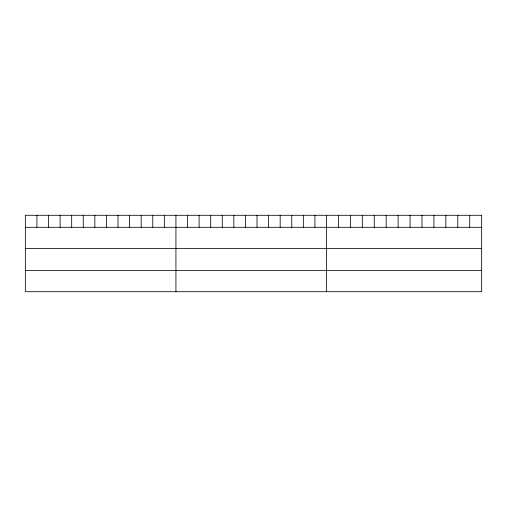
<?xml version="1.0" encoding="UTF-8"?>
<svg xmlns="http://www.w3.org/2000/svg" width="507" height="507" viewBox="0 0 507 507"><rect width="100%" height="100%" fill="white"/><g stroke="black" fill="none" stroke-linecap="round" stroke-linejoin="round"><path stroke-width="0.76" d="M25.35 227.301L481.65 227.301M25.35 248.557L481.65 248.557M25.35 270.453L481.65 270.453M469.716 215.291L469.716 227.301M457.783 215.291L457.783 227.301M445.849 215.291L445.849 227.301M433.916 215.291L433.916 227.301M421.982 215.291L421.982 227.301M410.049 215.291L410.049 227.301M398.109 215.291L398.109 227.301M386.176 215.291L386.176 227.301M374.242 215.291L374.242 227.301M362.309 215.291L362.309 227.301M350.375 215.291L350.375 227.301M338.442 215.291L338.442 227.301M326.508 215.291L326.508 291.709M314.923 215.291L314.923 227.301M303.344 215.291L303.344 227.301M291.759 215.291L291.759 227.301M280.175 215.291L280.175 227.301M268.596 215.291L268.596 227.301M257.011 215.291L257.011 227.301M245.426 215.291L245.426 227.301M233.841 215.291L233.841 227.301M222.262 215.291L222.262 227.301M210.678 215.291L210.678 227.301M199.093 215.291L199.093 227.301M187.514 215.291L187.514 227.301M175.929 215.291L175.929 291.709M164.344 215.291L164.344 227.301M152.765 215.291L152.765 227.301M141.18 215.291L141.18 227.301M129.596 215.291L129.596 227.301M118.017 215.291L118.017 227.301M106.432 215.291L106.432 227.301M94.847 215.291L94.847 227.301M83.262 215.291L83.262 227.301M71.683 215.291L71.683 227.301M60.099 215.291L60.099 227.301M48.514 215.291L48.514 227.301M36.935 215.291L36.935 227.301M481.65 215.291L25.35 215.291L25.35 291.709L481.65 291.709L481.65 215.291"/></g></svg>
